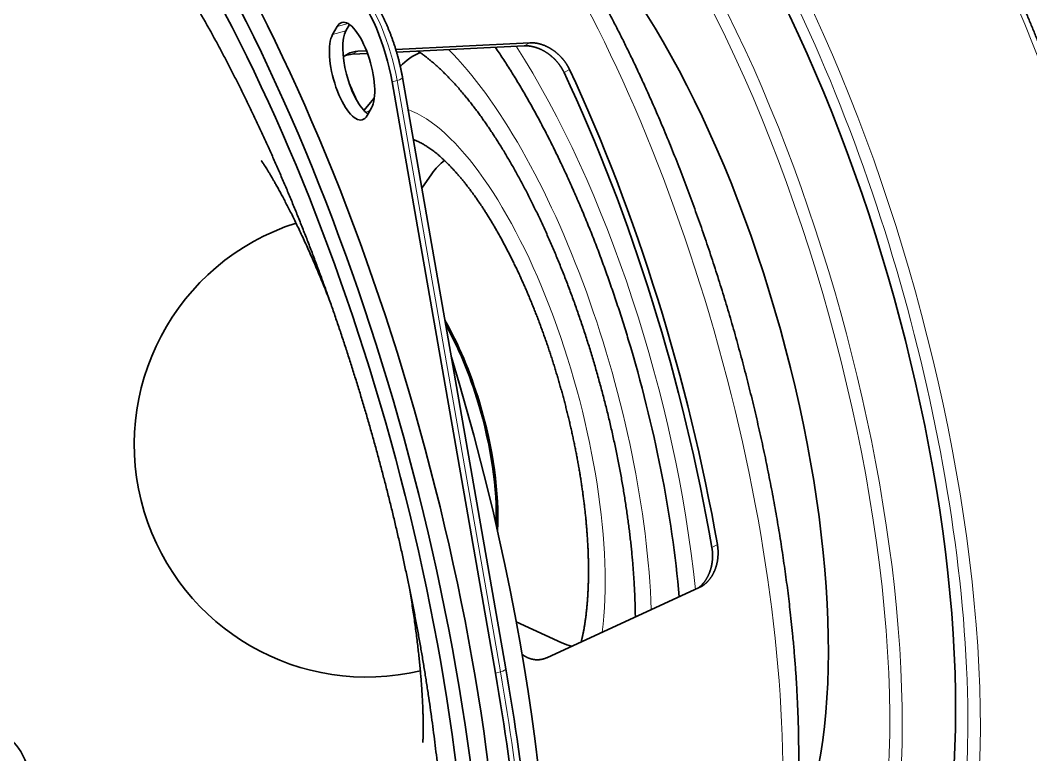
# Model space of a CAD drawing. Extents: x 23 to 587, y 4 to 413.
# Drawn here: x 464.09 to 491.28, y 182.74 to 202.49 of the extents above; entities that cross this region are included whole.
import ezdxf

# ---------------------------------------------------------------- set-up
doc = ezdxf.new("R2010")
doc.units = 0
doc.layers.get('0').update_dxf_attribs({"lineweight": 13})

# ---------------------------------------------------------------- blocks, each defined once
blk = doc.blocks.new('BLOCK6939')
at = {"color": 7, "lineweight": 13, "ltscale": 0.015432}
blk.add_line((13.222, 26.591), (13.817, 26.756), dxfattribs=at)
at = {"color": 7, "lineweight": 35, "ltscale": 0.009669}
blk.add_line((13.703, 26.371), (13.894, 26.707), dxfattribs=at)
at = {"color": 7, "lineweight": 35, "ltscale": 0.012046}
for p, q in [((12.984, 26.172), (13.222, 26.591)), ((15.076, 22.226), (14.838, 21.807))]:
    blk.add_line(p, q, dxfattribs=at)
at = {"color": 7, "lineweight": 13, "ltscale": 0.018636}
blk.add_line((12.984, 26.172), (13.703, 26.371), dxfattribs=at)
at = {"color": 7, "lineweight": 35, "ltscale": 0.180449}
blk.add_line((16.381, 25.37), (23.59, 25.724), dxfattribs=at)
at = {"color": 7, "lineweight": 35, "ltscale": 0.171798}
blk.add_line((16.426, 25.222), (23.29, 25.559), dxfattribs=at)
at = {"color": 7, "lineweight": 13, "ltscale": 0.008568}
blk.add_line((23.29, 25.559), (23.59, 25.724), dxfattribs=at)
at = {"color": 7, "lineweight": 13, "ltscale": 0.008587}
blk.add_line((14.045, 25.104), (14.346, 25.27), dxfattribs=at)
at = {"color": 7, "lineweight": 35, "ltscale": 0.020531}
blk.add_line((14.045, 25.104), (14.866, 25.145), dxfattribs=at)
at = {"color": 7, "lineweight": 35, "ltscale": 0.01158}
blk.add_line((14.346, 25.27), (14.809, 25.293), dxfattribs=at)
at = {"color": 7, "lineweight": 13, "ltscale": 0.008406}
for p, q in [((25.436, 24.125), (25.731, 24.287)), ((33.687, -1.249), (33.392, -1.411))]:
    blk.add_line(p, q, dxfattribs=at)
at = {"color": 7, "lineweight": 13, "ltscale": 0.006989}
for p, q in [((16.186, 23.62), (16.455, 23.694)), ((21.749, -8.181), (22.018, -8.106))]:
    blk.add_line(p, q, dxfattribs=at)
at = {"color": 7, "lineweight": 35}
for p, q in [((21.749, -8.181), (16.186, 23.62)), ((16.744, 23.859), (22.307, -7.941))]:
    blk.add_line(p, q, dxfattribs=at)
at = {"color": 7, "lineweight": 13}
blk.add_line((16.455, 23.694), (22.018, -8.106), dxfattribs=at)
at = {"color": 7, "lineweight": 35, "ltscale": 0.021797}
blk.add_line((14.673, 22.079), (15.227, 22.752), dxfattribs=at)
at = {"color": 7, "lineweight": 35, "ltscale": 0.02344}
blk.add_line((17.787, 17.897), (18.316, 18.672), dxfattribs=at)
at = {"color": 7, "lineweight": 35, "ltscale": 0.225872}
blk.add_line((24.507, -7.343), (32.717, -3.573), dxfattribs=at)
at = {"color": 7, "lineweight": 35, "ltscale": 0.002377}
blk.add_line((32.717, -3.573), (32.802, -3.53), dxfattribs=at)
at = {"color": 7, "lineweight": 35, "ltscale": 0.067467}
blk.add_line((22.869, -5.424), (25.323, -6.547), dxfattribs=at)
at = {"color": 7, "lineweight": 35}
for centre, radius, start, end in [((14.314, 24.151), 1.102, 118.7181, 133.2845), ((14.103, 23.753), 1.352, 92.4394, 110.0763), ((14.393, 23.978), 1.293, 92.0778, 118.1053), ((14.814, 4.116), 12.5, 107.6577, 196.8113), ((14.814, 4.116), 12.5, 196.8113, 283.3963)]:
    blk.add_arc(centre, radius, start, end, dxfattribs=at)
at = {"color": 7, "lineweight": 13}
for centre, major_axis, ratio, start_param, end_param in [((40.761, 11.325), (-10.306, 37.095), 0.362913, 3.14161, 6.283203), ((45.699, 12.697), (-9.771, 35.168), 0.362913, 3.14161, 6.283203), ((30.436, 8.456), (-10.172, 36.613), 0.362913, 2.851491, 6.573289), ((30.885, 8.581), (-10.306, 37.095), 0.362913, 3.14161, 6.283203), ((27.563, 7.658), (-9.771, 35.168), 0.362913, 3.14161, 6.283203), ((27.114, 7.533), (-9.637, 34.686), 0.362913, 3.008952, 6.415781), ((20.388, 5.665), (-10.229, 36.817), 0.362913, 3.281142, 6.143637), ((14.418, 24.483), (-1.338, 4.818), 0.362913, 4.448295, 5.670676), ((20.088, 5.581), (-6.119, 22.025), 0.362913, 4.125834, 5.716888), ((20.217, 5.617), (-7.637, 27.488), 0.362913, 4.269058, 5.417253), ((16.252, 23.773), (-0.493, -0.086), 0.243238, 1.954277, 3.141586), ((20.024, 5.563), (-4.634, 16.678), 0.362913, 0.065937, 0.104994), ((20.024, 5.563), (-4.634, 16.678), 0.362913, 3.852554, 6.031181), ((21.814, -8.027), (-0.493, -0.086), 0.243238, 1.954277, 3.141631), ((0.628, 0.175), (-14.054, 50.584), 0.362913, 4.099879, 4.448295)]:
    blk.add_ellipse(centre, major_axis=major_axis, ratio=ratio, start_param=start_param, end_param=end_param, dxfattribs=at)
at = {"color": 7, "lineweight": 35}
for centre, major_axis, ratio, start_param, end_param in [((-0.539, -0.15), (13.251, -47.693), 0.362913, 3.141634, 6.283226), ((0.359, 0.1), (13.261, -47.73), 0.362913, 0.226802, 2.914799), ((0.628, 0.175), (-12.715, 45.766), 0.362913, 0.035103, 2.703291), ((-0.539, -0.15), (12.715, -45.766), 0.362913, 3.141634, 6.283226), ((30.436, 8.456), (-9.771, 35.168), 0.362913, 3.14161, 6.283203), ((-0.539, -0.15), (13.251, -47.693), 0.362913, 0.000041, 2.703291), ((-0.539, -0.15), (12.715, -45.766), 0.362913, 0.000041, 2.703291), ((27.114, 7.533), (-7.629, 27.46), 0.362913, 3.541683, 5.883107), ((14.149, 24.408), (-1.338, 4.818), 0.362913, 4.448295, 5.670676), ((14.149, 24.408), (-0.669, 2.409), 0.362913, 0.000009, 0.347096), ((14.149, 24.408), (-0.669, 2.409), 0.362913, 3.488689, 6.283194), ((13.911, 23.989), (-0.669, 2.409), 0.362913, 0.347096, 3.141601), ((14.629, 24.189), (-0.669, 2.409), 0.362913, 0.347096, 2.722443), ((23.219, 6.451), (-5.236, 18.846), 0.362913, 0.043764, 0.217892), ((17.687, 4.914), (-10.289, 37.033), 0.362913, 4.441131, 5.15424), ((17.687, 4.914), (-10.517, 37.852), 0.362913, 4.449173, 5.146198), ((3.322, 0.923), (-12.998, 46.785), 0.362913, 5.092784, 5.112161), ((13.911, 23.989), (-0.669, 2.409), 0.362913, 3.141601, 3.488689), ((23.219, 6.451), (-3.663, 13.186), 0.362913, 0.119363, 0.29681), ((17.832, 4.954), (-2.457, 8.845), 0.362913, 4.774087, 5.329635), ((17.832, 4.954), (-2.405, 8.657), 0.362913, 4.774087, 5.311749), ((19.969, 5.535), (7.245, -26.096), 0.360123, 1.09627, 1.633504), ((3.322, 0.923), (-12.998, 46.785), 0.362913, 3.834866, 4.780603), ((17.832, 4.954), (-2.405, 8.657), 0.362913, 3.980889, 4.774087), ((17.832, 4.954), (-2.457, 8.845), 0.362913, 3.949732, 4.774087), ((2.046, 0.568), (-11.062, 39.814), 0.362913, 1.632494, 3.230666), ((23.219, 6.451), (-3.663, 13.186), 0.362913, 2.844792, 2.938189), ((0.884, 0.325), (14.057, -50.482), 0.364196, 0.958806, 1.306089), ((0.359, 0.1), (-14.054, 50.584), 0.362913, 4.099879, 4.448295)]:
    blk.add_ellipse(centre, major_axis=major_axis, ratio=ratio, start_param=start_param, end_param=end_param, dxfattribs=at)
for points, degree, knots in [([(30.454, 48.42), (30.542, 48.444), (30.717, 48.488), (30.984, 48.541), (31.254, 48.582), (31.527, 48.609), (31.803, 48.623), (32.081, 48.625), (32.361, 48.613), (32.66, 48.588), (32.976, 48.545), (33.31, 48.484), (33.647, 48.406), (34.016, 48.302), (34.418, 48.167), (34.799, 48.017), (35.131, 47.872), (35.412, 47.737), (35.695, 47.592), (35.979, 47.437), (36.264, 47.271), (36.549, 47.095), (36.835, 46.908), (37.122, 46.712), (37.409, 46.505), (37.697, 46.288), (37.985, 46.061), (38.274, 45.824), (38.563, 45.578), (38.853, 45.321), (39.143, 45.055), (39.433, 44.779), (39.723, 44.494), (40.014, 44.199), (40.304, 43.895), (40.595, 43.582), (40.885, 43.259), (41.175, 42.927), (41.465, 42.587), (41.804, 42.178), (42.189, 41.698), (42.595, 41.172), (42.978, 40.659), (43.338, 40.162), (43.697, 39.653), (44.03, 39.167), (44.337, 38.706), (44.62, 38.273), (44.902, 37.832), (45.182, 37.384), (45.462, 36.928), (45.74, 36.465), (46.016, 35.995), (46.291, 35.518), (46.565, 35.033), (46.836, 34.542), (47.107, 34.045), (47.375, 33.54), (47.641, 33.03), (47.906, 32.513), (48.169, 31.99), (48.429, 31.462), (48.687, 30.927), (48.943, 30.387), (49.197, 29.841), (49.449, 29.29), (49.698, 28.734), (49.944, 28.173), (50.188, 27.607), (50.429, 27.037), (50.668, 26.462), (50.903, 25.883), (51.136, 25.299), (51.366, 24.711), (51.593, 24.12), (51.817, 23.525), (52.038, 22.927), (52.256, 22.325), (52.47, 21.72), (52.681, 21.112), (52.889, 20.501), (53.093, 19.888), (53.294, 19.272), (53.491, 18.654), (53.685, 18.034), (53.812, 17.619), (53.874, 17.411)], 3, [0, 0, 0, 0, 0.271497, 0.543508, 0.816317, 1.09038, 1.366096, 1.643882, 1.924132, 2.207241, 2.541884, 2.881522, 3.226704, 3.577958, 4.032512, 4.498543, 4.805402, 5.117588, 5.435291, 5.758693, 6.087938, 6.423187, 6.764565, 7.112193, 7.466136, 7.826521, 8.193424, 8.566917, 8.947042, 9.333856, 9.72739, 10.12767, 10.534689, 10.948476, 11.369026, 11.796334, 12.230375, 12.67113, 13.118568, 13.572649, 14.261462, 14.96475, 15.568194, 16.181634, 16.804932, 17.437934, 17.94916, 18.466352, 18.989384, 19.518265, 20.052756, 20.592884, 21.13842, 21.689369, 22.245507, 22.806823, 23.3731, 23.944308, 24.520236, 25.100838, 25.68591, 26.275391, 26.86908, 27.466904, 28.068666, 28.674281, 29.283557, 29.896397, 30.512612, 31.132097, 31.754665, 32.380202, 33.008524, 33.639509, 34.272975, 34.908795, 35.546787, 36.186818, 36.828711, 37.472325, 38.117484, 38.764044, 39.411831, 40.060695, 40.710466, 41.36099, 41.36099, 41.36099, 41.36099]), ([(35.928, 47.864), (36.011, 47.888), (36.178, 47.93), (36.432, 47.98), (36.689, 48.019), (36.949, 48.045), (37.212, 48.058), (37.476, 48.06), (37.743, 48.049), (38.027, 48.025), (38.328, 47.984), (38.646, 47.926), (38.966, 47.851), (39.317, 47.753), (39.699, 47.625), (40.061, 47.482), (40.376, 47.344), (40.644, 47.216), (40.912, 47.079), (41.182, 46.931), (41.452, 46.774), (41.723, 46.606), (41.994, 46.429), (42.266, 46.243), (42.539, 46.046), (42.812, 45.841), (43.086, 45.625), (43.36, 45.401), (43.634, 45.167), (43.909, 44.923), (44.184, 44.671), (44.459, 44.409), (44.734, 44.139), (45.01, 43.859), (45.285, 43.571), (45.561, 43.274), (45.836, 42.968), (46.111, 42.653), (46.386, 42.33), (46.707, 41.943), (47.072, 41.488), (47.458, 40.989), (47.821, 40.503), (48.162, 40.032), (48.502, 39.549), (48.818, 39.088), (49.109, 38.651), (49.377, 38.241), (49.644, 37.823), (49.91, 37.398), (50.175, 36.966), (50.438, 36.527), (50.7, 36.082), (50.961, 35.629), (51.22, 35.17), (51.478, 34.705), (51.734, 34.233), (51.988, 33.755), (52.241, 33.272), (52.491, 32.782), (52.74, 32.286), (52.987, 31.785), (53.232, 31.279), (53.475, 30.767), (53.715, 30.25), (53.953, 29.728), (54.189, 29.201), (54.423, 28.669), (54.654, 28.133), (54.883, 27.592), (55.109, 27.047), (55.332, 26.498), (55.553, 25.945), (55.771, 25.388), (55.986, 24.828), (56.198, 24.264), (56.407, 23.697), (56.613, 23.127), (56.817, 22.553), (57.017, 21.977), (57.213, 21.398), (57.407, 20.817), (57.597, 20.234), (57.784, 19.648), (57.968, 19.06), (58.088, 18.667), (58.147, 18.471)], 3, [0, 0, 0, 0, 0.258501, 0.517487, 0.777217, 1.03812, 1.300569, 1.564956, 1.83165, 2.101021, 2.419362, 2.742388, 3.070617, 3.404548, 3.836577, 4.279398, 4.570913, 4.867442, 5.169168, 5.476263, 5.788867, 6.107131, 6.431177, 6.761118, 7.097015, 7.438993, 7.787125, 8.141478, 8.502097, 8.869035, 9.24232, 9.621981, 10.008009, 10.400434, 10.799253, 11.20446, 11.616033, 12.033956, 12.458198, 12.888723, 13.541775, 14.208518, 14.780585, 15.362107, 15.952957, 16.552988, 17.037575, 17.527809, 18.023566, 18.524864, 19.031466, 19.543408, 20.060464, 20.582647, 21.109739, 21.641734, 22.178423, 22.719782, 23.265607, 23.815859, 24.37034, 24.928996, 25.491635, 26.058189, 26.628471, 27.202402, 27.779797, 28.360568, 28.944533, 29.531594, 30.121574, 30.714366, 31.309794, 31.907744, 32.508042, 33.110569, 33.715153, 34.321668, 34.929945, 35.539853, 36.151222, 36.763919, 37.377776, 37.992655, 38.608391, 39.224841, 39.224841, 39.224841, 39.224841]), ([(12.118, 42.64), (12.242, 42.627), (12.492, 42.597), (12.863, 42.536), (13.233, 42.46), (13.593, 42.37), (13.943, 42.269), (14.285, 42.157), (14.623, 42.033), (14.959, 41.898), (15.292, 41.752), (15.622, 41.594), (15.95, 41.426), (16.327, 41.22), (16.767, 40.96), (17.269, 40.636), (17.783, 40.277), (18.291, 39.892), (18.728, 39.538), (19.098, 39.223), (19.402, 38.954), (19.705, 38.676), (20.006, 38.389), (20.306, 38.095), (20.605, 37.791), (20.903, 37.48), (21.199, 37.161), (21.493, 36.833), (21.787, 36.498), (22.079, 36.155), (22.37, 35.804), (22.659, 35.445), (22.948, 35.079), (23.235, 34.705), (23.52, 34.323), (23.805, 33.934), (24.088, 33.538), (24.369, 33.135), (24.649, 32.725), (24.928, 32.307), (25.205, 31.883), (25.481, 31.452), (25.755, 31.014), (26.027, 30.57), (26.298, 30.119), (26.567, 29.661), (26.834, 29.198), (27.099, 28.728), (27.363, 28.252), (27.624, 27.77), (27.904, 27.244), (28.202, 26.672), (28.516, 26.054), (28.827, 25.427), (29.16, 24.742), (29.512, 23.995), (29.84, 23.28), (30.121, 22.653), (30.358, 22.114), (30.592, 21.571), (30.823, 21.023), (31.052, 20.472), (31.278, 19.917), (31.501, 19.358), (31.721, 18.795), (31.939, 18.229), (32.153, 17.659), (32.364, 17.086), (32.573, 16.51), (32.778, 15.932), (32.98, 15.35), (33.178, 14.767), (33.374, 14.18), (33.565, 13.592), (33.754, 13.001), (33.939, 12.408), (34.121, 11.814), (34.299, 11.218), (34.473, 10.621), (34.644, 10.022), (34.811, 9.422), (34.975, 8.821), (35.134, 8.219), (35.29, 7.617), (35.442, 7.014), (35.59, 6.411), (35.734, 5.808), (35.874, 5.205), (36.01, 4.602), (36.142, 3.999), (36.27, 3.397), (36.394, 2.795), (36.513, 2.194), (36.629, 1.594), (36.74, 0.995), (36.847, 0.398), (36.949, -0.198), (37.048, -0.793), (37.141, -1.385), (37.231, -1.976), (37.316, -2.565), (37.397, -3.151), (37.473, -3.736), (37.545, -4.317), (37.615, -4.924), (37.683, -5.556), (37.754, -6.265), (37.822, -7.022), (37.886, -7.826), (37.94, -8.624), (37.98, -9.336), (38.009, -9.964), (38.03, -10.508), (38.046, -11.049), (38.058, -11.585), (38.064, -12.116), (38.066, -12.643), (38.063, -13.166), (38.056, -13.683), (38.043, -14.196), (38.026, -14.703), (38.003, -15.206), (37.976, -15.703), (37.944, -16.195), (37.907, -16.682), (37.865, -17.163), (37.818, -17.638), (37.767, -18.108), (37.71, -18.572), (37.648, -19.03), (37.581, -19.482), (37.509, -19.928), (37.432, -20.368), (37.349, -20.802), (37.262, -21.229), (37.169, -21.651), (37.07, -22.066), (36.966, -22.475), (36.857, -22.878), (36.742, -23.274), (36.622, -23.663), (36.496, -24.046), (36.345, -24.476), (36.165, -24.952), (35.951, -25.468), (35.724, -25.971), (35.501, -26.423), (35.284, -26.828), (35.085, -27.176), (34.885, -27.503), (34.685, -27.811), (34.476, -28.11), (34.26, -28.401), (34.036, -28.684), (33.803, -28.958), (33.561, -29.222), (33.251, -29.539), (32.861, -29.898), (32.541, -30.155), (32.376, -30.278)], 3, [0, 0, 0, 0, 0.376305, 0.752929, 1.130082, 1.507994, 1.865615, 2.224381, 2.584545, 2.946367, 3.310101, 3.676016, 4.044369, 4.415415, 4.962352, 5.579472, 6.206181, 6.843328, 7.491659, 7.893452, 8.29979, 8.710794, 9.126571, 9.547212, 9.9728, 10.403405, 10.839089, 11.279386, 11.724836, 12.175465, 12.631292, 13.092326, 13.55857, 14.030019, 14.506664, 14.988212, 15.474902, 15.966697, 16.463556, 16.965434, 17.47228, 17.983826, 18.500644, 19.021707, 19.547852, 20.078279, 20.61359, 21.153059, 21.697203, 22.245364, 22.797979, 23.485496, 24.179066, 24.878491, 25.583494, 26.465763, 27.35592, 27.941226, 28.52976, 29.121135, 29.715471, 30.312412, 30.912044, 31.514037, 32.118443, 32.724938, 33.333565, 33.944045, 34.556374, 35.170293, 35.785772, 36.402575, 37.020647, 37.639762, 38.259854, 38.880724, 39.502277, 40.124332, 40.746774, 41.36944, 41.992197, 42.614901, 43.2374, 43.859567, 44.481232, 45.102288, 45.722548, 46.341924, 46.960209, 47.577347, 48.193104, 48.807433, 49.42009, 50.031055, 50.640061, 51.247114, 51.851925, 52.454552, 53.054658, 53.652307, 54.247161, 54.839317, 55.428409, 56.014571, 56.597405, 57.260971, 57.920095, 58.734839, 59.542053, 60.341354, 61.132441, 61.681838, 62.226694, 62.767477, 63.303502, 63.835319, 64.362173, 64.884704, 65.402079, 65.914963, 66.422949, 66.925979, 67.424001, 67.916968, 68.404838, 68.887577, 69.365152, 69.837823, 70.305287, 70.76754, 71.224583, 71.676425, 72.123083, 72.564583, 73.000958, 73.432787, 73.85958, 74.281408, 74.698349, 75.110496, 75.517948, 75.920822, 76.319251, 76.886827, 77.445903, 77.99701, 78.540752, 78.959214, 79.373933, 79.743129, 80.109823, 80.474276, 80.836747, 81.197507, 81.556805, 81.914897, 82.272028, 82.888127, 83.503016, 83.503016, 83.503016, 83.503016]), ([(-7.687, 40.582), (-7.643, 40.583), (-7.554, 40.584), (-7.417, 40.58), (-7.276, 40.57), (-7.123, 40.554), (-6.958, 40.531), (-6.78, 40.498), (-6.595, 40.457), (-6.408, 40.407), (-6.219, 40.351), (-6.028, 40.286), (-5.831, 40.213), (-5.62, 40.128), (-5.417, 40.039), (-5.224, 39.947), (-5.046, 39.859), (-4.865, 39.764), (-4.681, 39.662), (-4.494, 39.553), (-4.304, 39.438), (-4.11, 39.316), (-3.893, 39.173), (-3.657, 39.011), (-3.402, 38.828), (-3.148, 38.638), (-2.891, 38.437), (-2.631, 38.226), (-2.368, 38.004), (-2.102, 37.772), (-1.833, 37.53), (-1.596, 37.309), (-1.35, 37.073), (-1.094, 36.821), (-0.795, 36.519), (-0.495, 36.204), (-0.193, 35.878), (0.111, 35.541), (0.416, 35.192), (0.723, 34.832), (1.064, 34.419), (1.44, 33.952), (1.85, 33.425), (2.26, 32.88), (2.674, 32.312), (3.091, 31.721), (3.475, 31.162), (3.821, 30.643), (4.131, 30.169), (4.44, 29.685), (4.748, 29.192), (5.056, 28.69), (5.363, 28.178), (5.669, 27.658), (5.973, 27.13), (6.277, 26.592), (6.579, 26.047), (6.879, 25.494), (7.178, 24.932), (7.475, 24.363), (7.77, 23.786), (8.063, 23.202), (8.355, 22.611), (8.644, 22.013), (8.931, 21.408), (9.215, 20.796), (9.497, 20.178), (9.777, 19.554), (10.053, 18.924), (10.328, 18.288), (10.599, 17.646), (10.867, 16.999), (11.133, 16.347), (11.395, 15.69), (11.654, 15.028), (11.91, 14.361), (12.162, 13.69), (12.411, 13.015), (12.657, 12.336), (12.899, 11.653), (13.137, 10.967), (13.372, 10.277), (13.603, 9.584), (13.83, 8.888), (14.053, 8.19), (14.271, 7.489), (14.415, 7.021), (14.485, 6.786)], 3, [0, 0, 0, 0, 0.131665, 0.268015, 0.409586, 0.557357, 0.729055, 0.909515, 1.098744, 1.297181, 1.490091, 1.691503, 1.901598, 2.120661, 2.373345, 2.565568, 2.763807, 2.968089, 3.178432, 3.394854, 3.617356, 3.845939, 4.080624, 4.39743, 4.705332, 5.022293, 5.348369, 5.683505, 6.02764, 6.380706, 6.742633, 7.113368, 7.351119, 7.766222, 8.191213, 8.626035, 9.070574, 9.524715, 9.988334, 10.461311, 10.943602, 11.594746, 12.261568, 12.943672, 13.640811, 14.370509, 15.115226, 15.67427, 16.240621, 16.81509, 17.396622, 17.985942, 18.582065, 19.185597, 19.795656, 20.412709, 21.035998, 21.665953, 22.301844, 22.944034, 23.59185, 24.245609, 24.904669, 25.569182, 26.238667, 26.913326, 27.592616, 28.276672, 28.96501, 29.657744, 30.354402, 31.054976, 31.759116, 32.466859, 33.177798, 33.89192, 34.608865, 35.328601, 36.050781, 36.775308, 37.501901, 38.230472, 38.960722, 39.692534, 40.425639, 41.159898, 41.895059, 41.895059, 41.895059, 41.895059]), ([(14.704, 28.622), (14.728, 28.595), (14.777, 28.541), (14.849, 28.458), (14.92, 28.371), (14.984, 28.287), (15.039, 28.214), (15.084, 28.151), (15.125, 28.093), (15.166, 28.034), (15.206, 27.973), (15.247, 27.912), (15.286, 27.849), (15.326, 27.786), (15.365, 27.721), (15.404, 27.656), (15.443, 27.589), (15.481, 27.521), (15.52, 27.453), (15.557, 27.383), (15.595, 27.313), (15.632, 27.242), (15.669, 27.17), (15.705, 27.097), (15.741, 27.023), (15.776, 26.948), (15.812, 26.873), (15.847, 26.797), (15.881, 26.72), (15.915, 26.643), (15.949, 26.564), (15.982, 26.485), (16.014, 26.406), (16.047, 26.326), (16.078, 26.245), (16.11, 26.164), (16.141, 26.082), (16.171, 26), (16.201, 25.917), (16.23, 25.834), (16.259, 25.75), (16.287, 25.666), (16.315, 25.582), (16.342, 25.497), (16.369, 25.412), (16.395, 25.326), (16.42, 25.241), (16.445, 25.155), (16.469, 25.069), (16.493, 24.983), (16.516, 24.896), (16.539, 24.81), (16.561, 24.723), (16.582, 24.637), (16.603, 24.55), (16.623, 24.464), (16.642, 24.377), (16.661, 24.29), (16.679, 24.204), (16.696, 24.118), (16.713, 24.031), (16.729, 23.945), (16.739, 23.888), (16.744, 23.859)], 3, [0, 0, 0, 0, 0.107992, 0.218104, 0.330384, 0.444841, 0.535227, 0.605559, 0.676665, 0.748542, 0.821184, 0.894584, 0.968734, 1.043624, 1.119243, 1.195547, 1.272556, 1.350258, 1.428638, 1.507654, 1.587372, 1.667672, 1.748632, 1.830129, 1.912245, 1.994882, 2.078095, 2.161795, 2.246026, 2.330708, 2.415873, 2.501443, 2.587449, 2.673826, 2.760591, 2.847686, 2.935119, 3.022837, 3.110844, 3.199087, 3.287568, 3.376243, 3.465104, 3.554113, 3.643257, 3.7325, 3.821826, 3.911204, 4.000613, 4.090025, 4.179416, 4.268763, 4.358036, 4.447218, 4.536274, 4.625192, 4.713933, 4.802488, 4.890814, 4.978908, 5.066722, 5.154258, 5.241465, 5.241465, 5.241465, 5.241465]), ([(25.436, 24.125), (25.347, 24.314), (25.235, 24.499), (25.099, 24.679), (24.869, 24.925), (24.575, 25.147), (24.483, 25.209), (24.284, 25.329), (24.055, 25.43), (23.93, 25.475), (23.727, 25.531), (23.512, 25.557), (23.437, 25.562), (23.363, 25.563), (23.29, 25.559)], 5, [0, 0, 0, 0, 0, 0, 3.337305, 3.337305, 3.337305, 4.704669, 4.704669, 4.704669, 6.11631, 6.11631, 6.11631, 6.865262, 6.865262, 6.865262, 6.865262, 6.865262, 6.865262]), ([(23.59, 25.724), (23.729, 25.731), (23.874, 25.722), (24.015, 25.697), (24.281, 25.627), (24.517, 25.523), (24.626, 25.466), (24.922, 25.289), (25.162, 25.085), (25.3, 24.945), (25.476, 24.73), (25.617, 24.507), (25.658, 24.434), (25.697, 24.361), (25.731, 24.287)], 5, [0, 0, 0, 0, 0, 0, 1.426775, 1.426775, 1.426775, 2.818259, 2.818259, 2.818259, 5.496774, 5.496774, 5.496774, 6.774486, 6.774486, 6.774486, 6.774486, 6.774486, 6.774486]), ([(17.568, 25.278), (17.615, 25.247), (17.711, 25.181), (17.854, 25.079), (17.999, 24.97), (18.146, 24.855), (18.294, 24.735), (18.443, 24.608), (18.593, 24.475), (18.745, 24.337), (18.912, 24.178), (19.097, 23.996), (19.301, 23.787), (19.508, 23.565), (19.717, 23.333), (19.929, 23.089), (20.123, 22.856), (20.299, 22.638), (20.458, 22.438), (20.616, 22.232), (20.774, 22.021), (20.932, 21.806), (21.09, 21.585), (21.248, 21.359), (21.406, 21.128), (21.563, 20.892), (21.72, 20.652), (21.877, 20.407), (22.034, 20.158), (22.19, 19.904), (22.345, 19.645), (22.5, 19.382), (22.654, 19.115), (22.807, 18.844), (22.96, 18.568), (23.112, 18.289), (23.262, 18.006), (23.412, 17.719), (23.562, 17.428), (23.71, 17.133), (23.856, 16.835), (24.002, 16.534), (24.147, 16.229), (24.29, 15.921), (24.433, 15.61), (24.573, 15.295), (24.713, 14.978), (24.851, 14.658), (24.988, 14.335), (25.123, 14.009), (25.256, 13.681), (25.389, 13.35), (25.519, 13.017), (25.648, 12.681), (25.775, 12.344), (25.9, 12.004), (26.024, 11.663), (26.146, 11.319), (26.265, 10.974), (26.383, 10.627), (26.5, 10.279), (26.614, 9.929), (26.726, 9.578), (26.836, 9.225), (26.908, 8.99), (26.943, 8.872)], 3, [0, 0, 0, 0, 0.171494, 0.347721, 0.528805, 0.714762, 0.905574, 1.101225, 1.301689, 1.50694, 1.716946, 1.993889, 2.287411, 2.591585, 2.904345, 3.225125, 3.560252, 3.812368, 4.067406, 4.326682, 4.590136, 4.85771, 5.129339, 5.404961, 5.684514, 5.967892, 6.255061, 6.54602, 6.840497, 7.138671, 7.440236, 7.745339, 8.053694, 8.365397, 8.680206, 8.998218, 9.319185, 9.643181, 9.969976, 10.299626, 10.631914, 10.966863, 11.304284, 11.6442, 11.986419, 12.330947, 12.677603, 13.026384, 13.377117, 13.729775, 14.084204, 14.440378, 14.79814, 15.157451, 15.518165, 15.880235, 16.243519, 16.607958, 16.973422, 17.339848, 17.707107, 18.075129, 18.443792, 18.813017, 19.182691, 19.182691, 19.182691, 19.182691]), ([(21.738, 25.483), (21.807, 25.384), (21.943, 25.183), (22.147, 24.877), (22.35, 24.566), (22.552, 24.248), (22.754, 23.924), (22.955, 23.595), (23.155, 23.26), (23.354, 22.919), (23.553, 22.573), (23.75, 22.221), (23.946, 21.864), (24.142, 21.502), (24.336, 21.135), (24.528, 20.763), (24.72, 20.386), (24.91, 20.004), (25.098, 19.618), (25.285, 19.227), (25.471, 18.832), (25.655, 18.433), (25.837, 18.03), (26.017, 17.623), (26.195, 17.212), (26.372, 16.797), (26.547, 16.379), (26.719, 15.958), (26.89, 15.533), (27.058, 15.105), (27.225, 14.674), (27.389, 14.24), (27.55, 13.803), (27.71, 13.364), (27.867, 12.923), (28.021, 12.479), (28.174, 12.033), (28.323, 11.585), (28.47, 11.135), (28.615, 10.683), (28.756, 10.229), (28.849, 9.926), (28.895, 9.775)], 3, [0, 0, 0, 0, 0.362023, 0.728985, 1.100832, 1.477541, 1.858785, 2.24479, 2.635155, 3.030061, 3.429149, 3.832543, 4.239939, 4.651422, 5.066716, 5.485863, 5.908619, 6.334991, 6.764764, 7.197906, 7.634235, 8.073695, 8.51612, 8.961429, 9.409474, 9.860153, 10.313332, 10.768893, 11.226715, 11.686668, 12.148637, 12.612482, 13.078092, 13.545324, 14.014066, 14.484171, 14.955531, 15.427996, 15.901457, 16.375765, 16.850805, 17.326434, 17.326434, 17.326434, 17.326434]), ([(17.329, 20.518), (17.356, 20.508), (17.413, 20.487), (17.499, 20.451), (17.587, 20.411), (17.679, 20.366), (17.772, 20.317), (17.868, 20.264), (17.965, 20.206), (18.064, 20.143), (18.165, 20.076), (18.268, 20.004), (18.372, 19.928), (18.478, 19.847), (18.585, 19.761), (18.693, 19.671), (18.802, 19.576), (18.912, 19.477), (19.024, 19.373), (19.136, 19.265), (19.249, 19.152), (19.362, 19.035), (19.477, 18.913), (19.592, 18.787), (19.707, 18.657), (19.823, 18.523), (19.94, 18.384), (20.056, 18.241), (20.173, 18.094), (20.291, 17.943), (20.408, 17.788), (20.525, 17.629), (20.643, 17.466), (20.76, 17.299), (20.878, 17.129), (20.995, 16.955), (21.112, 16.777), (21.229, 16.595), (21.345, 16.41), (21.462, 16.222), (21.578, 16.03), (21.693, 15.835), (21.808, 15.636), (21.923, 15.435), (22.037, 15.23), (22.15, 15.022), (22.263, 14.811), (22.375, 14.597), (22.487, 14.38), (22.598, 14.161), (22.708, 13.938), (22.817, 13.714), (22.925, 13.486), (23.033, 13.256), (23.139, 13.024), (23.245, 12.789), (23.349, 12.552), (23.453, 12.312), (23.555, 12.071), (23.656, 11.827), (23.756, 11.582), (23.855, 11.334), (23.953, 11.085), (24.05, 10.834), (24.145, 10.582), (24.239, 10.328), (24.331, 10.072), (24.423, 9.815), (24.513, 9.556), (24.601, 9.297), (24.688, 9.036), (24.773, 8.774), (24.857, 8.511), (24.94, 8.247), (24.994, 8.07), (25.021, 7.982)], 3, [0, 0, 0, 0, 0.088408, 0.180786, 0.278711, 0.380282, 0.485785, 0.595244, 0.708675, 0.826084, 0.94748, 1.072743, 1.201805, 1.334802, 1.471707, 1.612495, 1.757142, 1.905615, 2.057887, 2.213863, 2.373467, 2.536765, 2.703705, 2.874246, 3.048347, 3.225964, 3.407052, 3.591531, 3.779337, 3.970476, 4.164893, 4.362537, 4.563355, 4.767296, 4.974306, 5.184308, 5.397245, 5.61313, 5.831811, 6.053281, 6.277478, 6.504347, 6.733816, 6.965825, 7.200292, 7.437197, 7.676441, 7.917995, 8.161754, 8.407697, 8.655711, 8.905764, 9.157745, 9.411643, 9.667338, 9.924808, 10.183935, 10.444698, 10.706976, 10.970737, 11.235869, 11.502346, 11.770053, 12.038956, 12.308942, 12.579976, 12.851947, 13.124808, 13.398458, 13.672852, 13.947887, 14.223511, 14.499628, 14.776179, 15.053072, 15.053072, 15.053072, 15.053072]), ([(9.144, 19.393), (9.144, 19.393), (9.15, 19.385), (9.168, 19.36), (9.197, 19.317), (9.236, 19.259), (9.284, 19.186), (9.342, 19.097), (9.408, 18.993), (9.482, 18.874), (9.563, 18.74), (9.655, 18.589), (9.745, 18.435), (9.835, 18.278), (9.934, 18.104), (10.048, 17.901), (10.175, 17.67), (10.306, 17.426), (10.442, 17.168), (10.583, 16.895), (10.728, 16.609), (10.877, 16.311), (11.029, 16), (11.182, 15.681), (11.338, 15.348), (11.496, 15.006), (11.657, 14.652), (11.819, 14.289), (11.982, 13.914), (12.146, 13.531), (12.311, 13.139), (12.476, 12.739), (12.641, 12.332), (12.75, 12.057), (12.804, 11.918)], 3, [0, 0, 0, 0, 0.001107, 0.030971, 0.089685, 0.156665, 0.24328, 0.3504, 0.473983, 0.612801, 0.771546, 0.943856, 1.144012, 1.30444, 1.488538, 1.744326, 2.002591, 2.28099, 2.575009, 2.878527, 3.200701, 3.537071, 3.879481, 4.236594, 4.601282, 4.980458, 5.366967, 5.767342, 6.17426, 6.593842, 7.017671, 7.450782, 7.888996, 8.336967, 8.336967, 8.336967, 8.336967]), ([(26.943, 8.872), (26.98, 8.752), (27.052, 8.511), (27.157, 8.149), (27.261, 7.786), (27.362, 7.423), (27.46, 7.059), (27.557, 6.695), (27.651, 6.33), (27.742, 5.965), (27.832, 5.6), (27.918, 5.235), (28.003, 4.87), (28.084, 4.505), (28.164, 4.14), (28.24, 3.776), (28.314, 3.413), (28.386, 3.05), (28.455, 2.688), (28.521, 2.327), (28.584, 1.967), (28.645, 1.609), (28.703, 1.251), (28.758, 0.895), (28.811, 0.54), (28.861, 0.187), (28.908, -0.164), (28.952, -0.514), (28.994, -0.862), (29.033, -1.207), (29.068, -1.55), (29.102, -1.892), (29.132, -2.23), (29.159, -2.566), (29.184, -2.9), (29.205, -3.231), (29.224, -3.559), (29.24, -3.884), (29.253, -4.206), (29.263, -4.525), (29.271, -4.84), (29.274, -5.05), (29.275, -5.154)], 3, [0, 0, 0, 0, 0.376685, 0.753631, 1.130741, 1.507906, 1.885024, 2.261991, 2.638698, 3.015051, 3.390932, 3.766255, 4.140894, 4.514771, 4.887755, 5.259772, 5.630688, 6.000437, 6.368882, 6.735958, 7.101521, 7.465516, 7.827798, 8.188314, 8.546916, 8.903561, 9.258105, 9.610491, 9.96058, 10.308317, 10.653575, 10.996288, 11.336338, 11.673666, 12.008167, 12.339742, 12.668316, 12.993779, 13.316083, 13.635089, 13.95078, 14.263012, 14.263012, 14.263012, 14.263012]), ([(25.021, 7.982), (25.047, 7.893), (25.1, 7.715), (25.178, 7.448), (25.255, 7.18), (25.33, 6.912), (25.403, 6.643), (25.474, 6.374), (25.543, 6.105), (25.611, 5.835), (25.677, 5.565), (25.741, 5.296), (25.804, 5.026), (25.864, 4.757), (25.923, 4.487), (25.979, 4.219), (26.034, 3.95), (26.087, 3.682), (26.138, 3.415), (26.187, 3.148), (26.235, 2.882), (26.28, 2.617), (26.323, 2.353), (26.364, 2.09), (26.403, 1.828), (26.44, 1.568), (26.475, 1.308), (26.508, 1.05), (26.539, 0.793), (26.568, 0.538), (26.595, 0.285), (26.62, 0.033), (26.642, -0.217), (26.663, -0.465), (26.682, -0.711), (26.698, -0.956), (26.712, -1.198), (26.725, -1.438), (26.735, -1.675), (26.743, -1.91), (26.749, -2.143), (26.752, -2.374), (26.754, -2.601), (26.754, -2.826), (26.751, -3.049), (26.747, -3.268), (26.74, -3.485), (26.732, -3.698), (26.721, -3.909), (26.708, -4.116), (26.694, -4.32), (26.677, -4.521), (26.658, -4.718), (26.637, -4.912), (26.615, -5.102), (26.59, -5.289), (26.564, -5.472), (26.536, -5.652), (26.505, -5.827), (26.473, -5.999), (26.44, -6.166), (26.404, -6.33), (26.379, -6.437), (26.366, -6.49)], 3, [0, 0, 0, 0, 0.278227, 0.556648, 0.835193, 1.113781, 1.392334, 1.67078, 1.949032, 2.227025, 2.504669, 2.781904, 3.058629, 3.334796, 3.610296, 3.885088, 4.159057, 4.43217, 4.704311, 4.975447, 5.245451, 5.514306, 5.781876, 6.048152, 6.312991, 6.576397, 6.838226, 7.098476, 7.356994, 7.613794, 7.868719, 8.121788, 8.372837, 8.621904, 8.868826, 9.11362, 9.356123, 9.596368, 9.834192, 10.069626, 10.30251, 10.532894, 10.760619, 10.985696, 11.207986, 11.427541, 11.64417, 11.857881, 12.068605, 12.276331, 12.480974, 12.682468, 12.880761, 13.075801, 13.267536, 13.455917, 13.640817, 13.822441, 14.000588, 14.175141, 14.34611, 14.513446, 14.677108, 14.677108, 14.677108, 14.677108]), ([(14.485, 6.786), (14.556, 6.551), (14.697, 6.081), (14.903, 5.374), (15.105, 4.666), (15.303, 3.956), (15.496, 3.245), (15.685, 2.533), (15.87, 1.821), (16.049, 1.108), (16.224, 0.395), (16.395, -0.319), (16.56, -1.032), (16.721, -1.744), (16.877, -2.456), (17.028, -3.167), (17.174, -3.878), (17.315, -4.586), (17.451, -5.294), (17.582, -5.999), (17.708, -6.703), (17.829, -7.404), (17.944, -8.103), (18.054, -8.799), (18.159, -9.493), (18.259, -10.183), (18.354, -10.87), (18.443, -11.554), (18.527, -12.233), (18.605, -12.909), (18.678, -13.581), (18.746, -14.248), (18.808, -14.911), (18.864, -15.569), (18.916, -16.221), (18.962, -16.869), (19.002, -17.511), (19.037, -18.148), (19.066, -18.778), (19.09, -19.402), (19.109, -20.021), (19.122, -20.632), (19.129, -21.237), (19.131, -21.835), (19.128, -22.426), (19.119, -23.009), (19.105, -23.585), (19.086, -24.153), (19.061, -24.713), (19.031, -25.259), (18.996, -25.792), (18.96, -26.273), (18.923, -26.711), (18.886, -27.106), (18.846, -27.495), (18.803, -27.879), (18.757, -28.258), (18.709, -28.631), (18.657, -28.998), (18.598, -29.398), (18.528, -29.828), (18.448, -30.287), (18.362, -30.735), (18.273, -31.173), (18.179, -31.6), (18.08, -32.016), (17.978, -32.42), (17.87, -32.817), (17.757, -33.205), (17.64, -33.584), (17.519, -33.95), (17.394, -34.304), (17.266, -34.645), (17.134, -34.972), (17, -35.287), (16.875, -35.562), (16.761, -35.8), (16.658, -36.005), (16.554, -36.202), (16.449, -36.392), (16.344, -36.574), (16.238, -36.749), (16.132, -36.917), (16.019, -37.087), (15.898, -37.258), (15.778, -37.42), (15.665, -37.563), (15.562, -37.688), (15.459, -37.807), (15.345, -37.932), (15.219, -38.061), (15.082, -38.192), (14.946, -38.311), (14.807, -38.425), (14.661, -38.535), (14.507, -38.638), (14.401, -38.701), (14.349, -38.731)], 3, [0, 0, 0, 0, 0.735897, 1.472306, 2.209049, 2.945911, 3.682694, 4.419206, 5.155226, 5.890581, 6.625044, 7.358454, 8.090551, 8.821205, 9.55014, 10.277247, 11.002217, 11.724974, 12.44523, 13.162895, 13.877613, 14.589363, 15.297776, 16.002849, 16.704165, 17.401774, 18.095318, 18.784799, 19.469732, 20.150247, 20.825847, 21.496683, 22.162197, 22.822609, 23.477421, 24.126806, 24.770101, 25.40765, 26.038754, 26.663804, 27.282049, 27.893944, 28.498698, 29.096816, 29.687386, 30.271051, 30.847023, 31.41536, 31.975669, 32.52858, 33.056586, 33.576854, 33.977944, 34.374558, 34.765799, 35.152481, 35.533662, 35.910211, 36.281064, 36.647217, 37.122403, 37.588195, 38.044532, 38.491295, 38.928365, 39.355628, 39.772974, 40.180275, 40.588078, 40.985072, 41.371176, 41.746299, 42.110349, 42.463254, 42.804942, 43.135078, 43.370231, 43.59902, 43.821718, 44.038326, 44.248847, 44.453297, 44.651695, 44.844061, 45.066758, 45.280858, 45.448885, 45.611361, 45.768459, 45.920265, 46.118916, 46.308339, 46.488974, 46.661312, 46.848001, 47.037276, 47.217423, 47.217423, 47.217423, 47.217423]), ([(33.392, -1.411), (33.427, -1.612), (33.442, -1.819), (33.438, -2.032), (33.396, -2.385), (33.279, -2.75), (33.222, -2.889), (33.1, -3.127), (32.923, -3.357), (32.839, -3.449), (32.744, -3.534), (32.639, -3.608)], 5, [0, 0, 0, 0, 0, 0, 3.098593, 3.098593, 3.098593, 4.998096, 4.998096, 4.998096, 6.319466, 6.319466, 6.319466, 6.319466, 6.319466, 6.319466]), ([(32.802, -3.53), (32.861, -3.498), (32.917, -3.462), (32.972, -3.423), (33.175, -3.258), (33.334, -3.062), (33.428, -2.91), (33.598, -2.566), (33.686, -2.224), (33.716, -2.036), (33.735, -1.763), (33.721, -1.499), (33.713, -1.415), (33.701, -1.332), (33.687, -1.249)], 5, [0, 0, 0, 0, 0, 0, 0.688757, 0.688757, 0.688757, 2.711743, 2.711743, 2.711743, 5.31141, 5.31141, 5.31141, 6.559781, 6.559781, 6.559781, 6.559781, 6.559781, 6.559781]), ([(17.117, -3.605), (17.142, -3.749), (17.19, -4.037), (17.257, -4.465), (17.322, -4.887), (17.382, -5.302), (17.439, -5.71), (17.491, -6.11), (17.54, -6.502), (17.585, -6.883), (17.626, -7.255), (17.663, -7.616), (17.697, -7.967), (17.727, -8.306), (17.754, -8.635), (17.778, -8.954), (17.798, -9.259), (17.815, -9.55), (17.829, -9.827), (17.84, -10.089), (17.848, -10.334), (17.854, -10.565), (17.858, -10.78), (17.86, -10.982), (17.86, -11.164), (17.859, -11.329), (17.856, -11.473), (17.852, -11.598), (17.849, -11.7), (17.845, -11.781), (17.842, -11.842), (17.839, -11.88), (17.838, -11.9), (17.837, -11.905)], 3, [0, 0, 0, 0, 0.440226, 0.875061, 1.300589, 1.719779, 2.131671, 2.536607, 2.93068, 3.315887, 3.689655, 4.053041, 4.40505, 4.745381, 5.07628, 5.395706, 5.702538, 5.993551, 6.272187, 6.532458, 6.780662, 7.008219, 7.225893, 7.42587, 7.612734, 7.772462, 7.921525, 8.044482, 8.147294, 8.228745, 8.287593, 8.328955, 8.345613, 8.345613, 8.345613, 8.345613]), ([(14.074, -45.035), (13.959, -45.051), (13.729, -45.076), (13.383, -45.102), (13.02, -45.115), (12.597, -45.112), (12.12, -45.088), (11.625, -45.035), (11.163, -44.964), (10.731, -44.879), (10.304, -44.778), (9.909, -44.666), (9.563, -44.557), (9.27, -44.456), (8.997, -44.355), (8.703, -44.239), (8.338, -44.083), (7.953, -43.905), (7.588, -43.723), (7.287, -43.564), (7.006, -43.408), (6.725, -43.245), (6.446, -43.076), (6.167, -42.901), (5.888, -42.718), (5.619, -42.534), (5.345, -42.342), (5.045, -42.123), (4.712, -41.871), (4.36, -41.594), (4.014, -41.311), (3.668, -41.017), (3.324, -40.714), (2.981, -40.402), (2.64, -40.081), (2.296, -39.748), (1.97, -39.421), (1.662, -39.105), (1.377, -38.804), (1.096, -38.501), (0.816, -38.192), (0.537, -37.877), (0.258, -37.556), (-0.02, -37.229), (-0.314, -36.874), (-0.637, -36.477), (-0.986, -36.037), (-1.344, -35.574), (-1.699, -35.104), (-2.052, -34.625), (-2.403, -34.136), (-2.753, -33.637), (-3.102, -33.13), (-3.453, -32.607), (-3.776, -32.115), (-4.069, -31.66), (-4.328, -31.25), (-4.584, -30.84), (-4.838, -30.425), (-5.091, -30.006), (-5.343, -29.582), (-5.594, -29.154), (-5.866, -28.683), (-6.164, -28.157), (-6.487, -27.575), (-6.815, -26.974), (-7.139, -26.367), (-7.46, -25.753), (-7.779, -25.131), (-8.096, -24.503), (-8.41, -23.868), (-8.721, -23.226), (-9.029, -22.578), (-9.334, -21.924), (-9.636, -21.263), (-9.936, -20.596), (-10.232, -19.924), (-10.524, -19.246), (-10.814, -18.563), (-11.1, -17.874), (-11.383, -17.181), (-11.662, -16.482), (-11.937, -15.779), (-12.209, -15.072), (-12.478, -14.36), (-12.742, -13.644), (-13.003, -12.924), (-13.259, -12.201), (-13.512, -11.474), (-13.76, -10.744), (-14.005, -10.011), (-14.245, -9.275), (-14.481, -8.536), (-14.712, -7.795), (-14.864, -7.3), (-14.938, -7.052)], 3, [0, 0, 0, 0, 0.346897, 0.694578, 1.041851, 1.436638, 1.963214, 2.472183, 2.931562, 3.362162, 3.794468, 4.246373, 4.593833, 4.883804, 5.175041, 5.46759, 5.833691, 6.362604, 6.740006, 7.05971, 7.381653, 7.705907, 8.032575, 8.361755, 8.693542, 9.034695, 9.337563, 9.696324, 10.148581, 10.591322, 11.039132, 11.492134, 11.95044, 12.414153, 12.883448, 13.357499, 13.848708, 14.270757, 14.679742, 15.092552, 15.509608, 15.930694, 16.355845, 16.785051, 17.218348, 17.737826, 18.321434, 18.903436, 19.492251, 20.087843, 20.690169, 21.299178, 21.914755, 22.537076, 23.188082, 23.681079, 24.160529, 24.643409, 25.129848, 25.61965, 26.112932, 26.609515, 27.109489, 27.742342, 28.424461, 29.106977, 29.795074, 30.48835, 31.186932, 31.890437, 32.598969, 33.31208, 34.029908, 34.752096, 35.478695, 36.209347, 36.944089, 37.682563, 38.424799, 39.170448, 39.919516, 40.671671, 41.426896, 42.184881, 42.945583, 43.708694, 44.474162, 45.241708, 46.011244, 46.782492, 47.55536, 48.329594, 49.105075, 49.881559, 50.658916, 50.658916, 50.658916, 50.658916]), ([(24.507, -7.343), (24.351, -7.415), (24.187, -7.459), (24.028, -7.47), (23.739, -7.447), (23.49, -7.356), (23.378, -7.299), (23.274, -7.233), (23.178, -7.159)], 5, [0, 0, 0, 0, 0, 0, 1.792005, 1.792005, 1.792005, 3.507276, 3.507276, 3.507276, 3.507276, 3.507276, 3.507276])]:
    blk.add_open_spline(points, degree=degree, knots=knots, dxfattribs=at)
blk = doc.blocks.new('BLOCK6953')
at = {"color": 7, "lineweight": 35}
blk.add_ellipse((86.605, 39.792), major_axis=(0.484, -2.961), ratio=0.395238, start_param=1.185882, end_param=2.756679, dxfattribs=at)

msp = doc.modelspace()

# ---------------------------------------------------------------- block references
at = {"lineweight": 0, "xscale": 0.5, "yscale": 0.5, "zscale": 0.5}
for name, p in [('BLOCK6939', (466.0068, 189.0172)), ('BLOCK6953', (420.57, 161.8014))]:
    msp.add_blockref(name, p, dxfattribs=at)

doc.saveas('drawing.dxf')
